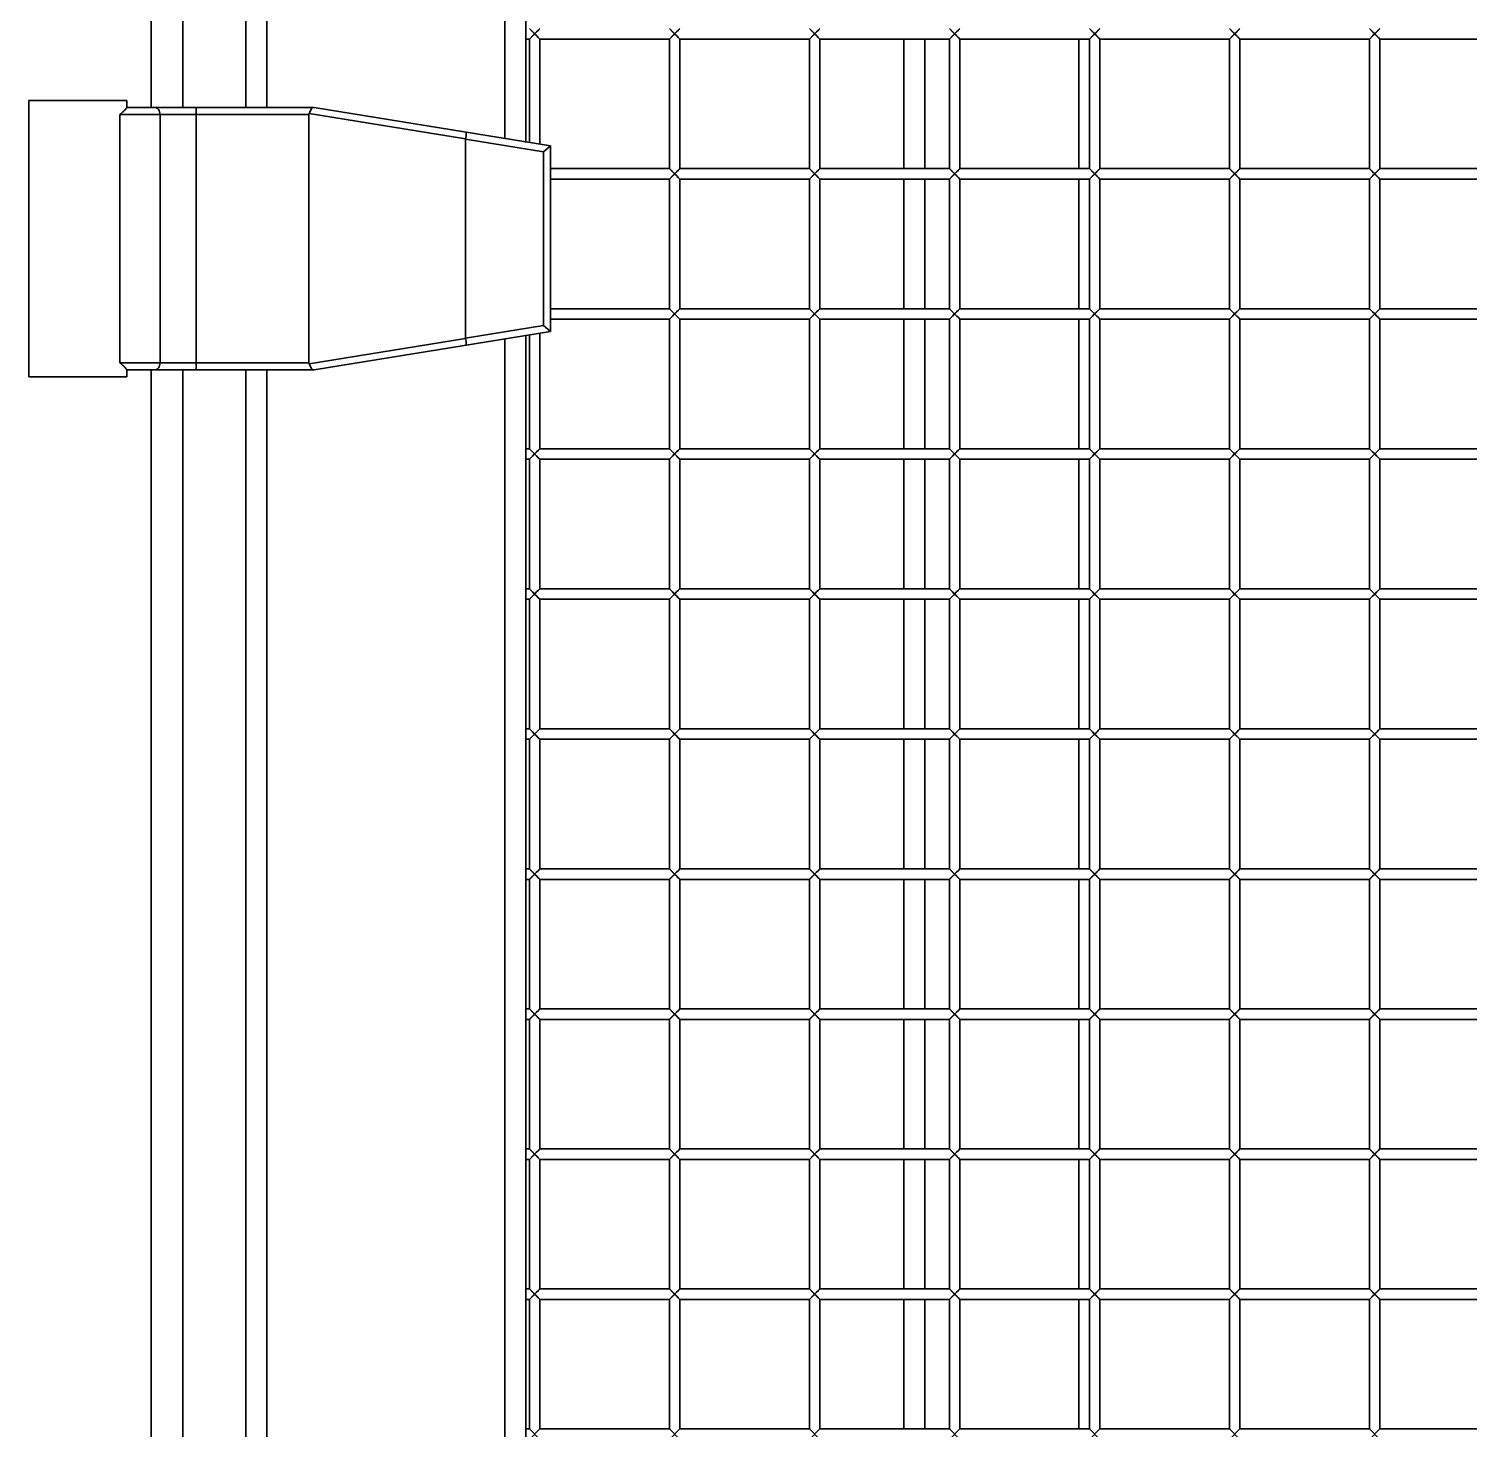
# Model space of a CAD drawing. Header units: millimetres. Extents: x 32496 to 166256, y 3504 to 23939.
# Drawn here: x 45602.6 to 46014.1, y 15772.8 to 16172.8 of the extents above; entities that cross this region are included whole.
import ezdxf

# ---------------------------------------------------------------- set-up
doc = ezdxf.new("R2010")
doc.units = ezdxf.units.MM
doc.layers.get('0').update_dxf_attribs({"lineweight": 35})

msp = doc.modelspace()

# ---------------------------------------------------------------- linework, layer by layer
at = {"linetype": 'Continuous'}
for p, q in [((45738.64, 16141.467), (45738.64, 16784.23)), ((45637.64, 16775.349), (45637.64, 16150.349)), ((45646.64, 16775.349), (45646.64, 16150.349)), ((45664.64, 16150.349), (45664.64, 16775.349)), ((45670.64, 16775.349), (45670.64, 16150.349)), ((45744.64, 16362.849), (45744.64, 16140.326)), ((45745.64, 16172.849), (45748.64, 16169.849)), ((45745.64, 16169.849), (45748.64, 16172.849)), ((45785.64, 16172.849), (45788.64, 16169.849)), ((45785.64, 16169.849), (45788.64, 16172.849)), ((45825.64, 16172.849), (45828.64, 16169.849)), ((45825.64, 16169.849), (45828.64, 16172.849)), ((45865.64, 16169.849), (45868.64, 16172.849)), ((45865.64, 16172.849), (45868.64, 16169.849)), ((45905.64, 16172.849), (45908.64, 16169.849)), ((45905.64, 16169.849), (45908.64, 16172.849)), ((45945.64, 16172.849), (45948.64, 16169.849)), ((45945.64, 16169.849), (45948.64, 16172.849)), ((45985.64, 16172.849), (45988.64, 16169.849)), ((45985.64, 16169.849), (45988.64, 16172.849)), ((45744.64, 16169.849), (45745.64, 16169.849)), ((45745.64, 16169.849), (45745.64, 16140.326)), ((45745.756, 16169.965), (45746.55, 16170.759)), ((45746.55, 16170.759), (45747.14, 16171.349)), ((45748.64, 16169.849), (45748.64, 16139.838)), ((45748.64, 16169.849), (45785.64, 16169.849)), ((45785.64, 16169.849), (45785.64, 16132.849)), ((45785.756, 16169.965), (45786.55, 16170.759)), ((45786.55, 16170.759), (45787.14, 16171.349)), ((45788.64, 16169.849), (45788.64, 16132.849)), ((45788.64, 16169.849), (45825.64, 16169.849)), ((45825.64, 16169.849), (45825.64, 16132.849)), ((45825.756, 16169.965), (45826.55, 16170.759)), ((45826.55, 16170.759), (45827.14, 16171.349)), ((45828.64, 16169.849), (45828.64, 16132.849)), ((45828.64, 16169.849), (45865.64, 16169.849)), ((45852.64, 16132.849), (45852.64, 16169.849)), ((45858.64, 16169.849), (45858.64, 16132.849)), ((45865.64, 16169.849), (45865.64, 16132.849)), ((45865.756, 16169.965), (45866.55, 16170.759)), ((45866.55, 16170.759), (45867.14, 16171.349)), ((45868.64, 16169.849), (45868.64, 16132.849)), ((45868.64, 16169.849), (45905.64, 16169.849)), ((45902.64, 16169.849), (45902.64, 16132.849)), ((45905.64, 16169.849), (45905.64, 16132.849)), ((45905.756, 16169.965), (45906.55, 16170.759)), ((45906.55, 16170.759), (45907.14, 16171.349)), ((45908.64, 16169.849), (45908.64, 16132.849)), ((45908.64, 16169.849), (45945.64, 16169.849)), ((45945.64, 16169.849), (45945.64, 16132.849)), ((45945.756, 16169.965), (45946.55, 16170.759)), ((45946.55, 16170.759), (45947.14, 16171.349)), ((45948.64, 16169.849), (45948.64, 16132.849)), ((45948.64, 16169.849), (45985.64, 16169.849)), ((45985.64, 16169.849), (45985.64, 16132.849)), ((45985.756, 16169.965), (45986.55, 16170.759)), ((45986.55, 16170.759), (45987.14, 16171.349)), ((45988.64, 16169.849), (45988.64, 16132.849)), ((45988.64, 16169.849), (46025.64, 16169.849)), ((45602.64, 16073.349), (45602.64, 16152.349)), ((45630.64, 16152.349), (45602.64, 16152.349)), ((45630.64, 16150.348), (45630.64, 16152.349)), ((45628.671, 16148.349), (45628.671, 16077.349)), ((45682.64, 16148.349), (45628.671, 16148.349)), ((45630.64, 16150.349), (45684.14, 16150.349)), ((45640.151, 16077.349), (45640.151, 16148.349)), ((45650.463, 16150.349), (45650.463, 16075.349)), ((45682.64, 16148.349), (45682.64, 16077.349)), ((45682.721, 16148.631), (45727.446, 16141.343)), ((45684.14, 16150.349), (45751.64, 16139.349)), ((45727.44, 16141.266), (45727.44, 16084.431)), ((45727.44, 16141.266), (45749.64, 16137.648)), ((45751.64, 16139.349), (45749.64, 16137.648)), ((45751.64, 16139.349), (45751.64, 16086.349)), ((45749.64, 16088.049), (45749.64, 16137.648)), ((45751.64, 16132.849), (45785.64, 16132.849)), ((45785.64, 16132.849), (45788.64, 16129.849)), ((45785.64, 16129.849), (45788.64, 16132.849)), ((45786.55, 16130.759), (45787.14, 16131.349)), ((45788.64, 16132.849), (45825.64, 16132.849)), ((45825.64, 16132.849), (45828.64, 16129.849)), ((45825.64, 16129.849), (45828.64, 16132.849)), ((45826.55, 16130.759), (45827.14, 16131.349)), ((45828.64, 16132.849), (45865.64, 16132.849)), ((45865.64, 16132.849), (45868.64, 16129.849)), ((45865.64, 16129.849), (45868.64, 16132.849)), ((45866.55, 16130.759), (45867.14, 16131.349)), ((45868.64, 16132.849), (45905.64, 16132.849)), ((45905.64, 16132.849), (45908.64, 16129.849)), ((45905.64, 16129.849), (45908.64, 16132.849)), ((45906.55, 16130.759), (45907.14, 16131.349)), ((45908.64, 16132.849), (45945.64, 16132.849)), ((45945.64, 16132.849), (45948.64, 16129.849)), ((45945.64, 16129.849), (45948.64, 16132.849)), ((45946.55, 16130.759), (45947.14, 16131.349)), ((45948.64, 16132.849), (45985.64, 16132.849)), ((45985.64, 16132.849), (45988.64, 16129.849)), ((45985.64, 16129.849), (45988.64, 16132.849)), ((45986.55, 16130.759), (45987.14, 16131.349)), ((45988.64, 16132.849), (46025.64, 16132.849)), ((45751.64, 16129.849), (45785.64, 16129.849)), ((45785.64, 16129.849), (45785.64, 16092.849)), ((45785.756, 16129.965), (45786.55, 16130.759)), ((45788.64, 16129.849), (45788.64, 16092.849)), ((45788.64, 16129.849), (45825.64, 16129.849)), ((45825.64, 16129.849), (45825.64, 16092.849)), ((45825.756, 16129.965), (45826.55, 16130.759)), ((45828.64, 16129.849), (45828.64, 16092.849)), ((45828.64, 16129.849), (45865.64, 16129.849)), ((45852.64, 16092.849), (45852.64, 16129.849)), ((45858.64, 16129.849), (45858.64, 16092.849)), ((45865.64, 16129.849), (45865.64, 16092.849)), ((45865.756, 16129.965), (45866.55, 16130.759)), ((45868.64, 16129.849), (45868.64, 16092.849)), ((45868.64, 16129.849), (45905.64, 16129.849)), ((45902.64, 16129.849), (45902.64, 16092.849)), ((45905.64, 16129.849), (45905.64, 16092.849)), ((45905.756, 16129.965), (45906.55, 16130.759)), ((45908.64, 16129.849), (45908.64, 16092.849)), ((45908.64, 16129.849), (45945.64, 16129.849)), ((45945.64, 16129.849), (45945.64, 16092.849)), ((45945.756, 16129.965), (45946.55, 16130.759)), ((45948.64, 16129.849), (45948.64, 16092.849)), ((45948.64, 16129.849), (45985.64, 16129.849)), ((45985.64, 16129.849), (45985.64, 16092.849)), ((45985.756, 16129.965), (45986.55, 16130.759)), ((45988.64, 16129.849), (45988.64, 16092.849)), ((45988.64, 16129.849), (46025.64, 16129.849)), ((45751.64, 16092.849), (45785.64, 16092.849)), ((45751.64, 16089.849), (45785.64, 16089.849)), ((45785.64, 16092.849), (45788.64, 16089.849)), ((45785.64, 16089.849), (45788.64, 16092.849)), ((45785.64, 16089.849), (45785.64, 16052.849)), ((45785.756, 16089.965), (45786.55, 16090.759)), ((45786.55, 16090.759), (45787.14, 16091.349)), ((45788.64, 16092.849), (45825.64, 16092.849)), ((45788.64, 16089.849), (45788.64, 16052.849)), ((45788.64, 16089.849), (45825.64, 16089.849)), ((45825.64, 16092.849), (45828.64, 16089.849)), ((45825.64, 16089.849), (45828.64, 16092.849)), ((45825.64, 16089.849), (45825.64, 16052.849)), ((45825.756, 16089.965), (45826.55, 16090.759)), ((45826.55, 16090.759), (45827.14, 16091.349)), ((45828.64, 16092.849), (45865.64, 16092.849)), ((45828.64, 16089.849), (45828.64, 16052.849)), ((45828.64, 16089.849), (45865.64, 16089.849)), ((45852.64, 16052.849), (45852.64, 16089.849)), ((45858.64, 16089.849), (45858.64, 16052.849)), ((45865.64, 16092.849), (45868.64, 16089.849)), ((45865.64, 16089.849), (45868.64, 16092.849)), ((45865.64, 16089.849), (45865.64, 16052.849)), ((45865.756, 16089.965), (45866.55, 16090.759)), ((45866.55, 16090.759), (45867.14, 16091.349)), ((45868.64, 16092.849), (45905.64, 16092.849)), ((45868.64, 16089.849), (45868.64, 16052.849)), ((45868.64, 16089.849), (45905.64, 16089.849)), ((45902.64, 16089.849), (45902.64, 16052.849)), ((45905.64, 16092.849), (45908.64, 16089.849)), ((45905.64, 16089.849), (45908.64, 16092.849)), ((45905.64, 16089.849), (45905.64, 16052.849)), ((45905.756, 16089.965), (45906.55, 16090.759)), ((45906.55, 16090.759), (45907.14, 16091.349)), ((45908.64, 16092.849), (45945.64, 16092.849)), ((45908.64, 16089.849), (45908.64, 16052.849)), ((45908.64, 16089.849), (45945.64, 16089.849)), ((45945.64, 16092.849), (45948.64, 16089.849)), ((45945.64, 16089.849), (45948.64, 16092.849)), ((45945.64, 16089.849), (45945.64, 16052.849)), ((45945.756, 16089.965), (45946.55, 16090.759)), ((45946.55, 16090.759), (45947.14, 16091.349)), ((45948.64, 16092.849), (45985.64, 16092.849)), ((45948.64, 16089.849), (45948.64, 16052.849)), ((45948.64, 16089.849), (45985.64, 16089.849)), ((45985.64, 16092.849), (45988.64, 16089.849)), ((45985.64, 16089.849), (45988.64, 16092.849)), ((45985.64, 16089.849), (45985.64, 16052.849)), ((45985.756, 16089.965), (45986.55, 16090.759)), ((45986.55, 16090.759), (45987.14, 16091.349)), ((45988.64, 16092.849), (46025.64, 16092.849)), ((45988.64, 16089.849), (45988.64, 16052.849)), ((45988.64, 16089.849), (46025.64, 16089.849)), ((45684.14, 16075.349), (45751.64, 16086.349)), ((45749.64, 16088.049), (45727.44, 16084.431)), ((45748.64, 16085.86), (45748.64, 16052.849)), ((45751.64, 16086.349), (45749.64, 16088.049)), ((45727.446, 16084.355), (45682.721, 16077.066)), ((45738.64, 15441.467), (45738.64, 16084.23)), ((45744.64, 16085.208), (45744.64, 15459.849)), ((45745.64, 16085.371), (45745.64, 16052.849)), ((45628.671, 16077.349), (45682.64, 16077.349)), ((45630.64, 16075.349), (45630.64, 16073.349)), ((45630.64, 16075.349), (45684.14, 16075.349)), ((45637.64, 16075.349), (45637.64, 15450.349)), ((45646.64, 16075.349), (45646.64, 15450.349)), ((45664.64, 15450.349), (45664.64, 16075.349)), ((45670.64, 16075.349), (45670.64, 15450.349)), ((45602.64, 16073.349), (45630.64, 16073.349)), ((45744.64, 16052.849), (45745.64, 16052.849)), ((45745.64, 16052.849), (45748.64, 16049.849)), ((45745.64, 16049.849), (45748.64, 16052.849)), ((45748.64, 16052.849), (45785.64, 16052.849)), ((45785.64, 16052.849), (45788.64, 16049.849)), ((45785.64, 16049.849), (45788.64, 16052.849)), ((45788.64, 16052.849), (45825.64, 16052.849)), ((45825.64, 16052.849), (45828.64, 16049.849)), ((45825.64, 16049.849), (45828.64, 16052.849)), ((45828.64, 16052.849), (45865.64, 16052.849)), ((45865.64, 16052.849), (45868.64, 16049.849)), ((45865.64, 16049.849), (45868.64, 16052.849)), ((45868.64, 16052.849), (45905.64, 16052.849)), ((45905.64, 16052.849), (45908.64, 16049.849)), ((45905.64, 16049.849), (45908.64, 16052.849)), ((45908.64, 16052.849), (45945.64, 16052.849)), ((45945.64, 16052.849), (45948.64, 16049.849)), ((45945.64, 16049.849), (45948.64, 16052.849)), ((45948.64, 16052.849), (45985.64, 16052.849)), ((45985.64, 16052.849), (45988.64, 16049.849)), ((45985.64, 16049.849), (45988.64, 16052.849)), ((45988.64, 16052.849), (46025.64, 16052.849)), ((45744.64, 16049.849), (45745.64, 16049.849)), ((45745.64, 16049.849), (45745.64, 16012.849)), ((45745.756, 16049.965), (45746.55, 16050.759)), ((45746.55, 16050.759), (45747.14, 16051.349)), ((45748.64, 16049.849), (45785.64, 16049.849)), ((45748.64, 16049.849), (45748.64, 16012.849)), ((45785.64, 16049.849), (45785.64, 16012.849)), ((45785.756, 16049.965), (45786.55, 16050.759)), ((45786.55, 16050.759), (45787.14, 16051.349)), ((45788.64, 16049.849), (45825.64, 16049.849)), ((45788.64, 16049.849), (45788.64, 16012.849)), ((45825.64, 16049.849), (45825.64, 16012.849)), ((45825.756, 16049.965), (45826.55, 16050.759)), ((45826.55, 16050.759), (45827.14, 16051.349)), ((45828.64, 16049.849), (45865.64, 16049.849)), ((45828.64, 16049.849), (45828.64, 16012.849)), ((45852.64, 16012.849), (45852.64, 16049.849)), ((45858.64, 16049.849), (45858.64, 16012.849)), ((45865.64, 16049.849), (45865.64, 16012.849)), ((45865.756, 16049.965), (45866.55, 16050.759)), ((45866.55, 16050.759), (45867.14, 16051.349)), ((45868.64, 16049.849), (45905.64, 16049.849)), ((45868.64, 16049.849), (45868.64, 16012.849)), ((45902.64, 16049.849), (45902.64, 16012.849)), ((45905.64, 16049.849), (45905.64, 16012.849)), ((45905.756, 16049.965), (45906.55, 16050.759)), ((45906.55, 16050.759), (45907.14, 16051.349)), ((45908.64, 16049.849), (45945.64, 16049.849)), ((45908.64, 16049.849), (45908.64, 16012.849)), ((45945.64, 16049.849), (45945.64, 16012.849)), ((45945.756, 16049.965), (45946.55, 16050.759)), ((45946.55, 16050.759), (45947.14, 16051.349)), ((45948.64, 16049.849), (45985.64, 16049.849)), ((45948.64, 16049.849), (45948.64, 16012.849)), ((45985.64, 16049.849), (45985.64, 16012.849)), ((45985.756, 16049.965), (45986.55, 16050.759)), ((45986.55, 16050.759), (45987.14, 16051.349)), ((45988.64, 16049.849), (46025.64, 16049.849)), ((45988.64, 16049.849), (45988.64, 16012.849)), ((45744.64, 16012.849), (45745.64, 16012.849)), ((45745.64, 16012.849), (45748.64, 16009.849)), ((45745.64, 16009.849), (45748.64, 16012.849)), ((45748.64, 16012.849), (45785.64, 16012.849)), ((45785.64, 16012.849), (45788.64, 16009.849)), ((45785.64, 16009.849), (45788.64, 16012.849)), ((45788.64, 16012.849), (45825.64, 16012.849)), ((45825.64, 16012.849), (45828.64, 16009.849)), ((45825.64, 16009.849), (45828.64, 16012.849)), ((45828.64, 16012.849), (45865.64, 16012.849)), ((45865.64, 16012.849), (45868.64, 16009.849)), ((45865.64, 16009.849), (45868.64, 16012.849)), ((45868.64, 16012.849), (45905.64, 16012.849)), ((45905.64, 16012.849), (45908.64, 16009.849)), ((45905.64, 16009.849), (45908.64, 16012.849)), ((45908.64, 16012.849), (45945.64, 16012.849)), ((45945.64, 16012.849), (45948.64, 16009.849)), ((45945.64, 16009.849), (45948.64, 16012.849)), ((45948.64, 16012.849), (45985.64, 16012.849)), ((45985.64, 16012.849), (45988.64, 16009.849)), ((45985.64, 16009.849), (45988.64, 16012.849)), ((45988.64, 16012.849), (46025.64, 16012.849)), ((45744.64, 16009.849), (45745.64, 16009.849)), ((45745.64, 16009.849), (45745.64, 15972.849)), ((45745.756, 16009.965), (45746.55, 16010.759)), ((45746.55, 16010.759), (45747.14, 16011.349)), ((45748.64, 16009.849), (45785.64, 16009.849)), ((45748.64, 16009.849), (45748.64, 15972.849)), ((45785.64, 16009.849), (45785.64, 15972.849)), ((45785.756, 16009.965), (45786.55, 16010.759)), ((45786.55, 16010.759), (45787.14, 16011.349)), ((45788.64, 16009.849), (45825.64, 16009.849)), ((45788.64, 16009.849), (45788.64, 15972.849)), ((45825.64, 16009.849), (45825.64, 15972.849)), ((45825.756, 16009.965), (45826.55, 16010.759)), ((45826.55, 16010.759), (45827.14, 16011.349)), ((45828.64, 16009.849), (45865.64, 16009.849)), ((45828.64, 16009.849), (45828.64, 15972.849)), ((45852.64, 15972.849), (45852.64, 16009.849)), ((45858.64, 16009.849), (45858.64, 15972.849)), ((45865.64, 16009.849), (45865.64, 15972.849)), ((45865.756, 16009.965), (45866.55, 16010.759)), ((45866.55, 16010.759), (45867.14, 16011.349)), ((45868.64, 16009.849), (45905.64, 16009.849)), ((45868.64, 16009.849), (45868.64, 15972.849)), ((45902.64, 16009.849), (45902.64, 15972.849)), ((45905.64, 16009.849), (45905.64, 15972.849)), ((45905.756, 16009.965), (45906.55, 16010.759)), ((45906.55, 16010.759), (45907.14, 16011.349)), ((45908.64, 16009.849), (45945.64, 16009.849)), ((45908.64, 16009.849), (45908.64, 15972.849)), ((45945.64, 16009.849), (45945.64, 15972.849)), ((45945.756, 16009.965), (45946.55, 16010.759)), ((45946.55, 16010.759), (45947.14, 16011.349)), ((45948.64, 16009.849), (45985.64, 16009.849)), ((45948.64, 16009.849), (45948.64, 15972.849)), ((45985.64, 16009.849), (45985.64, 15972.849)), ((45985.756, 16009.965), (45986.55, 16010.759)), ((45986.55, 16010.759), (45987.14, 16011.349)), ((45988.64, 16009.849), (46025.64, 16009.849)), ((45988.64, 16009.849), (45988.64, 15972.849)), ((45744.64, 15972.849), (45745.64, 15972.849)), ((45745.64, 15972.849), (45748.64, 15969.849)), ((45745.64, 15969.849), (45748.64, 15972.849)), ((45745.756, 15969.965), (45746.55, 15970.759)), ((45746.55, 15970.759), (45747.14, 15971.349)), ((45748.64, 15972.849), (45785.64, 15972.849)), ((45785.64, 15972.849), (45788.64, 15969.849)), ((45785.64, 15969.849), (45788.64, 15972.849)), ((45785.756, 15969.965), (45786.55, 15970.759)), ((45786.55, 15970.759), (45787.14, 15971.349)), ((45788.64, 15972.849), (45825.64, 15972.849)), ((45825.64, 15972.849), (45828.64, 15969.849)), ((45825.64, 15969.849), (45828.64, 15972.849)), ((45825.756, 15969.965), (45826.55, 15970.759)), ((45826.55, 15970.759), (45827.14, 15971.349)), ((45828.64, 15972.849), (45865.64, 15972.849)), ((45865.64, 15972.849), (45868.64, 15969.849)), ((45865.64, 15969.849), (45868.64, 15972.849)), ((45865.756, 15969.965), (45866.55, 15970.759)), ((45866.55, 15970.759), (45867.14, 15971.349)), ((45868.64, 15972.849), (45905.64, 15972.849)), ((45905.64, 15972.849), (45908.64, 15969.849)), ((45905.64, 15969.849), (45908.64, 15972.849)), ((45905.756, 15969.965), (45906.55, 15970.759)), ((45906.55, 15970.759), (45907.14, 15971.349)), ((45908.64, 15972.849), (45945.64, 15972.849)), ((45945.64, 15972.849), (45948.64, 15969.849)), ((45945.64, 15969.849), (45948.64, 15972.849)), ((45945.756, 15969.965), (45946.55, 15970.759)), ((45946.55, 15970.759), (45947.14, 15971.349)), ((45948.64, 15972.849), (45985.64, 15972.849)), ((45985.64, 15972.849), (45988.64, 15969.849)), ((45985.64, 15969.849), (45988.64, 15972.849)), ((45985.756, 15969.965), (45986.55, 15970.759)), ((45986.55, 15970.759), (45987.14, 15971.349)), ((45988.64, 15972.849), (46025.64, 15972.849)), ((45744.64, 15969.849), (45745.64, 15969.849)), ((45745.64, 15969.849), (45745.64, 15932.849)), ((45748.64, 15969.849), (45785.64, 15969.849)), ((45748.64, 15969.849), (45748.64, 15932.849)), ((45785.64, 15969.849), (45785.64, 15932.849)), ((45788.64, 15969.849), (45825.64, 15969.849)), ((45788.64, 15969.849), (45788.64, 15932.849)), ((45825.64, 15969.849), (45825.64, 15932.849)), ((45828.64, 15969.849), (45865.64, 15969.849)), ((45828.64, 15969.849), (45828.64, 15932.849)), ((45852.64, 15932.849), (45852.64, 15969.849)), ((45858.64, 15969.849), (45858.64, 15932.849)), ((45865.64, 15969.849), (45865.64, 15932.849)), ((45868.64, 15969.849), (45905.64, 15969.849)), ((45868.64, 15969.849), (45868.64, 15932.849)), ((45902.64, 15969.849), (45902.64, 15932.849)), ((45905.64, 15969.849), (45905.64, 15932.849)), ((45908.64, 15969.849), (45945.64, 15969.849)), ((45908.64, 15969.849), (45908.64, 15932.849)), ((45945.64, 15969.849), (45945.64, 15932.849)), ((45948.64, 15969.849), (45985.64, 15969.849)), ((45948.64, 15969.849), (45948.64, 15932.849)), ((45985.64, 15969.849), (45985.64, 15932.849)), ((45988.64, 15969.849), (46025.64, 15969.849)), ((45988.64, 15969.849), (45988.64, 15932.849)), ((45744.64, 15932.849), (45745.64, 15932.849)), ((45744.64, 15929.849), (45745.64, 15929.849)), ((45745.64, 15932.849), (45748.64, 15929.849)), ((45745.64, 15929.849), (45748.64, 15932.849)), ((45745.64, 15929.849), (45745.64, 15892.849)), ((45745.756, 15929.965), (45746.55, 15930.759)), ((45746.55, 15930.759), (45747.14, 15931.349)), ((45748.64, 15932.849), (45785.64, 15932.849)), ((45748.64, 15929.849), (45785.64, 15929.849)), ((45748.64, 15929.849), (45748.64, 15892.849)), ((45785.64, 15932.849), (45788.64, 15929.849)), ((45785.64, 15929.849), (45788.64, 15932.849)), ((45785.64, 15929.849), (45785.64, 15892.849)), ((45785.756, 15929.965), (45786.55, 15930.759)), ((45786.55, 15930.759), (45787.14, 15931.349)), ((45788.64, 15932.849), (45825.64, 15932.849)), ((45788.64, 15929.849), (45825.64, 15929.849)), ((45788.64, 15929.849), (45788.64, 15892.849)), ((45825.64, 15932.849), (45828.64, 15929.849)), ((45825.64, 15929.849), (45828.64, 15932.849)), ((45825.64, 15929.849), (45825.64, 15892.849)), ((45825.756, 15929.965), (45826.55, 15930.759)), ((45826.55, 15930.759), (45827.14, 15931.349)), ((45828.64, 15932.849), (45865.64, 15932.849)), ((45828.64, 15929.849), (45865.64, 15929.849)), ((45828.64, 15929.849), (45828.64, 15892.849)), ((45852.64, 15892.849), (45852.64, 15929.849)), ((45858.64, 15929.849), (45858.64, 15892.849)), ((45865.64, 15932.849), (45868.64, 15929.849)), ((45865.64, 15929.849), (45868.64, 15932.849)), ((45865.64, 15929.849), (45865.64, 15892.849)), ((45865.756, 15929.965), (45866.55, 15930.759)), ((45866.55, 15930.759), (45867.14, 15931.349)), ((45868.64, 15932.849), (45905.64, 15932.849)), ((45868.64, 15929.849), (45905.64, 15929.849)), ((45868.64, 15929.849), (45868.64, 15892.849)), ((45902.64, 15929.849), (45902.64, 15892.849)), ((45905.64, 15932.849), (45908.64, 15929.849)), ((45905.64, 15929.849), (45908.64, 15932.849)), ((45905.64, 15929.849), (45905.64, 15892.849)), ((45905.756, 15929.965), (45906.55, 15930.759)), ((45906.55, 15930.759), (45907.14, 15931.349)), ((45908.64, 15932.849), (45945.64, 15932.849)), ((45908.64, 15929.849), (45945.64, 15929.849)), ((45908.64, 15929.849), (45908.64, 15892.849)), ((45945.64, 15932.849), (45948.64, 15929.849)), ((45945.64, 15929.849), (45948.64, 15932.849)), ((45945.64, 15929.849), (45945.64, 15892.849)), ((45945.756, 15929.965), (45946.55, 15930.759)), ((45946.55, 15930.759), (45947.14, 15931.349)), ((45948.64, 15932.849), (45985.64, 15932.849)), ((45948.64, 15929.849), (45985.64, 15929.849)), ((45948.64, 15929.849), (45948.64, 15892.849)), ((45985.64, 15932.849), (45988.64, 15929.849)), ((45985.64, 15929.849), (45988.64, 15932.849)), ((45985.64, 15929.849), (45985.64, 15892.849)), ((45985.756, 15929.965), (45986.55, 15930.759)), ((45986.55, 15930.759), (45987.14, 15931.349)), ((45988.64, 15932.849), (46025.64, 15932.849)), ((45988.64, 15929.849), (46025.64, 15929.849)), ((45988.64, 15929.849), (45988.64, 15892.849)), ((45744.64, 15892.849), (45745.64, 15892.849)), ((45745.64, 15892.849), (45748.64, 15889.849)), ((45745.64, 15889.849), (45748.64, 15892.849)), ((45748.64, 15892.849), (45785.64, 15892.849)), ((45785.64, 15892.849), (45788.64, 15889.849)), ((45785.64, 15889.849), (45788.64, 15892.849)), ((45788.64, 15892.849), (45825.64, 15892.849)), ((45825.64, 15892.849), (45828.64, 15889.849)), ((45825.64, 15889.849), (45828.64, 15892.849)), ((45828.64, 15892.849), (45865.64, 15892.849)), ((45865.64, 15892.849), (45868.64, 15889.849)), ((45865.64, 15889.849), (45868.64, 15892.849)), ((45868.64, 15892.849), (45905.64, 15892.849)), ((45905.64, 15892.849), (45908.64, 15889.849)), ((45905.64, 15889.849), (45908.64, 15892.849)), ((45908.64, 15892.849), (45945.64, 15892.849)), ((45945.64, 15892.849), (45948.64, 15889.849)), ((45945.64, 15889.849), (45948.64, 15892.849)), ((45948.64, 15892.849), (45985.64, 15892.849)), ((45985.64, 15892.849), (45988.64, 15889.849)), ((45985.64, 15889.849), (45988.64, 15892.849)), ((45988.64, 15892.849), (46025.64, 15892.849)), ((45744.64, 15889.849), (45745.64, 15889.849)), ((45745.64, 15889.849), (45745.64, 15852.849)), ((45745.756, 15889.965), (45746.55, 15890.759)), ((45746.55, 15890.759), (45747.14, 15891.349)), ((45748.64, 15889.849), (45785.64, 15889.849)), ((45748.64, 15889.849), (45748.64, 15852.849)), ((45785.64, 15889.849), (45785.64, 15852.849)), ((45785.756, 15889.965), (45786.55, 15890.759)), ((45786.55, 15890.759), (45787.14, 15891.349)), ((45788.64, 15889.849), (45825.64, 15889.849)), ((45788.64, 15889.849), (45788.64, 15852.849)), ((45825.64, 15889.849), (45825.64, 15852.849)), ((45825.756, 15889.965), (45826.55, 15890.759)), ((45826.55, 15890.759), (45827.14, 15891.349)), ((45828.64, 15889.849), (45865.64, 15889.849)), ((45828.64, 15889.849), (45828.64, 15852.849)), ((45852.64, 15852.849), (45852.64, 15889.849)), ((45858.64, 15889.849), (45858.64, 15852.849)), ((45865.64, 15889.849), (45865.64, 15852.849)), ((45865.756, 15889.965), (45866.55, 15890.759)), ((45866.55, 15890.759), (45867.14, 15891.349)), ((45868.64, 15889.849), (45905.64, 15889.849)), ((45868.64, 15889.849), (45868.64, 15852.849)), ((45902.64, 15889.849), (45902.64, 15852.849)), ((45905.64, 15889.849), (45905.64, 15852.849)), ((45905.756, 15889.965), (45906.55, 15890.759)), ((45906.55, 15890.759), (45907.14, 15891.349)), ((45908.64, 15889.849), (45945.64, 15889.849)), ((45908.64, 15889.849), (45908.64, 15852.849)), ((45945.64, 15889.849), (45945.64, 15852.849)), ((45945.756, 15889.965), (45946.55, 15890.759)), ((45946.55, 15890.759), (45947.14, 15891.349)), ((45948.64, 15889.849), (45985.64, 15889.849)), ((45948.64, 15889.849), (45948.64, 15852.849)), ((45985.64, 15889.849), (45985.64, 15852.849)), ((45985.756, 15889.965), (45986.55, 15890.759)), ((45986.55, 15890.759), (45987.14, 15891.349)), ((45988.64, 15889.849), (46025.64, 15889.849)), ((45988.64, 15889.849), (45988.64, 15852.849)), ((45744.64, 15852.849), (45745.64, 15852.849)), ((45745.64, 15852.849), (45748.64, 15849.849)), ((45745.64, 15849.849), (45748.64, 15852.849)), ((45746.55, 15850.759), (45747.14, 15851.349)), ((45748.64, 15852.849), (45785.64, 15852.849)), ((45785.64, 15852.849), (45788.64, 15849.849)), ((45785.64, 15849.849), (45788.64, 15852.849)), ((45786.55, 15850.759), (45787.14, 15851.349)), ((45788.64, 15852.849), (45825.64, 15852.849)), ((45825.64, 15852.849), (45828.64, 15849.849)), ((45825.64, 15849.849), (45828.64, 15852.849)), ((45826.55, 15850.759), (45827.14, 15851.349)), ((45828.64, 15852.849), (45865.64, 15852.849)), ((45865.64, 15852.849), (45868.64, 15849.849)), ((45865.64, 15849.849), (45868.64, 15852.849)), ((45866.55, 15850.759), (45867.14, 15851.349)), ((45868.64, 15852.849), (45905.64, 15852.849)), ((45905.64, 15852.849), (45908.64, 15849.849)), ((45905.64, 15849.849), (45908.64, 15852.849)), ((45906.55, 15850.759), (45907.14, 15851.349)), ((45908.64, 15852.849), (45945.64, 15852.849)), ((45945.64, 15852.849), (45948.64, 15849.849)), ((45945.64, 15849.849), (45948.64, 15852.849)), ((45946.55, 15850.759), (45947.14, 15851.349)), ((45948.64, 15852.849), (45985.64, 15852.849)), ((45985.64, 15852.849), (45988.64, 15849.849)), ((45985.64, 15849.849), (45988.64, 15852.849)), ((45986.55, 15850.759), (45987.14, 15851.349)), ((45988.64, 15852.849), (46025.64, 15852.849)), ((45744.64, 15849.849), (45745.64, 15849.849)), ((45745.64, 15849.849), (45745.64, 15812.849)), ((45745.756, 15849.965), (45746.55, 15850.759)), ((45748.64, 15849.849), (45785.64, 15849.849)), ((45748.64, 15849.849), (45748.64, 15812.849)), ((45785.64, 15849.849), (45785.64, 15812.849)), ((45785.756, 15849.965), (45786.55, 15850.759)), ((45788.64, 15849.849), (45825.64, 15849.849)), ((45788.64, 15849.849), (45788.64, 15812.849)), ((45825.64, 15849.849), (45825.64, 15812.849)), ((45825.756, 15849.965), (45826.55, 15850.759)), ((45828.64, 15849.849), (45865.64, 15849.849)), ((45828.64, 15849.849), (45828.64, 15812.849)), ((45852.64, 15812.849), (45852.64, 15849.849)), ((45858.64, 15849.849), (45858.64, 15812.849)), ((45865.64, 15849.849), (45865.64, 15812.849)), ((45865.756, 15849.965), (45866.55, 15850.759)), ((45868.64, 15849.849), (45905.64, 15849.849)), ((45868.64, 15849.849), (45868.64, 15812.849)), ((45902.64, 15849.849), (45902.64, 15812.849)), ((45905.64, 15849.849), (45905.64, 15812.849)), ((45905.756, 15849.965), (45906.55, 15850.759)), ((45908.64, 15849.849), (45945.64, 15849.849)), ((45908.64, 15849.849), (45908.64, 15812.849)), ((45945.64, 15849.849), (45945.64, 15812.849)), ((45945.756, 15849.965), (45946.55, 15850.759)), ((45948.64, 15849.849), (45985.64, 15849.849)), ((45948.64, 15849.849), (45948.64, 15812.849)), ((45985.64, 15849.849), (45985.64, 15812.849)), ((45985.756, 15849.965), (45986.55, 15850.759)), ((45988.64, 15849.849), (46025.64, 15849.849)), ((45988.64, 15849.849), (45988.64, 15812.849)), ((45744.64, 15812.849), (45745.64, 15812.849)), ((45745.64, 15812.849), (45748.64, 15809.849)), ((45745.64, 15809.849), (45748.64, 15812.849)), ((45745.756, 15809.965), (45746.55, 15810.759)), ((45746.55, 15810.759), (45747.14, 15811.349)), ((45748.64, 15812.849), (45785.64, 15812.849)), ((45785.64, 15812.849), (45788.64, 15809.849)), ((45785.64, 15809.849), (45788.64, 15812.849)), ((45785.756, 15809.965), (45786.55, 15810.759)), ((45786.55, 15810.759), (45787.14, 15811.349)), ((45788.64, 15812.849), (45825.64, 15812.849)), ((45825.64, 15812.849), (45828.64, 15809.849)), ((45825.64, 15809.849), (45828.64, 15812.849)), ((45825.756, 15809.965), (45826.55, 15810.759)), ((45826.55, 15810.759), (45827.14, 15811.349)), ((45828.64, 15812.849), (45865.64, 15812.849)), ((45865.64, 15812.849), (45868.64, 15809.849)), ((45865.64, 15809.849), (45868.64, 15812.849)), ((45865.756, 15809.965), (45866.55, 15810.759)), ((45866.55, 15810.759), (45867.14, 15811.349)), ((45868.64, 15812.849), (45905.64, 15812.849)), ((45905.64, 15812.849), (45908.64, 15809.849)), ((45905.64, 15809.849), (45908.64, 15812.849)), ((45905.756, 15809.965), (45906.55, 15810.759)), ((45906.55, 15810.759), (45907.14, 15811.349)), ((45908.64, 15812.849), (45945.64, 15812.849)), ((45945.64, 15812.849), (45948.64, 15809.849)), ((45945.64, 15809.849), (45948.64, 15812.849)), ((45945.756, 15809.965), (45946.55, 15810.759)), ((45946.55, 15810.759), (45947.14, 15811.349)), ((45948.64, 15812.849), (45985.64, 15812.849)), ((45985.64, 15812.849), (45988.64, 15809.849)), ((45985.64, 15809.849), (45988.64, 15812.849)), ((45985.756, 15809.965), (45986.55, 15810.759)), ((45986.55, 15810.759), (45987.14, 15811.349)), ((45988.64, 15812.849), (46025.64, 15812.849)), ((45744.64, 15809.849), (45745.64, 15809.849)), ((45745.64, 15809.849), (45745.64, 15772.849)), ((45748.64, 15809.849), (45785.64, 15809.849)), ((45748.64, 15809.849), (45748.64, 15772.849)), ((45785.64, 15809.849), (45785.64, 15772.849)), ((45788.64, 15809.849), (45825.64, 15809.849)), ((45788.64, 15809.849), (45788.64, 15772.849)), ((45825.64, 15809.849), (45825.64, 15772.849)), ((45828.64, 15809.849), (45865.64, 15809.849)), ((45828.64, 15809.849), (45828.64, 15772.849)), ((45852.64, 15772.849), (45852.64, 15809.849)), ((45858.64, 15809.849), (45858.64, 15772.849)), ((45865.64, 15809.849), (45865.64, 15772.849)), ((45868.64, 15809.849), (45905.64, 15809.849)), ((45868.64, 15809.849), (45868.64, 15772.849)), ((45902.64, 15809.849), (45902.64, 15772.849)), ((45905.64, 15809.849), (45905.64, 15772.849)), ((45908.64, 15809.849), (45945.64, 15809.849)), ((45908.64, 15809.849), (45908.64, 15772.849)), ((45945.64, 15809.849), (45945.64, 15772.849)), ((45948.64, 15809.849), (45985.64, 15809.849)), ((45948.64, 15809.849), (45948.64, 15772.849)), ((45985.64, 15809.849), (45985.64, 15772.849)), ((45988.64, 15809.849), (46025.64, 15809.849)), ((45988.64, 15809.849), (45988.64, 15772.849)), ((45744.64, 15772.849), (45745.64, 15772.849)), ((45745.64, 15772.849), (45748.64, 15769.849)), ((45745.64, 15769.849), (45748.64, 15772.849)), ((45748.64, 15772.849), (45785.64, 15772.849)), ((45785.64, 15772.849), (45788.64, 15769.849)), ((45785.64, 15769.849), (45788.64, 15772.849)), ((45788.64, 15772.849), (45825.64, 15772.849)), ((45825.64, 15772.849), (45828.64, 15769.849)), ((45825.64, 15769.849), (45828.64, 15772.849)), ((45828.64, 15772.849), (45865.64, 15772.849)), ((45865.64, 15772.849), (45868.64, 15769.849)), ((45865.64, 15769.849), (45868.64, 15772.849)), ((45868.64, 15772.849), (45905.64, 15772.849)), ((45905.64, 15772.849), (45908.64, 15769.849)), ((45905.64, 15769.849), (45908.64, 15772.849)), ((45908.64, 15772.849), (45945.64, 15772.849)), ((45945.64, 15772.849), (45948.64, 15769.849)), ((45945.64, 15769.849), (45948.64, 15772.849)), ((45948.64, 15772.849), (45985.64, 15772.849)), ((45985.64, 15772.849), (45988.64, 15769.849)), ((45985.64, 15769.849), (45988.64, 15772.849)), ((45988.64, 15772.849), (46025.64, 15772.849))]:
    msp.add_line(p, q, dxfattribs=at)
for points in [[(45747.14, 16171.349), (45746.553, 16171.936), (45746.077, 16172.411)], [(45748.524, 16172.733), (45748.209, 16172.418), (45747.72, 16171.928), (45747.14, 16171.349)], [(45787.14, 16171.349), (45786.553, 16171.936), (45786.077, 16172.411)], [(45788.524, 16172.733), (45788.209, 16172.418), (45787.72, 16171.929), (45787.14, 16171.349)], [(45827.14, 16171.349), (45826.553, 16171.936), (45826.077, 16172.411)], [(45828.524, 16172.733), (45828.209, 16172.418), (45827.72, 16171.929), (45827.14, 16171.349)], [(45867.14, 16171.349), (45866.553, 16171.936), (45866.077, 16172.411)], [(45868.524, 16172.733), (45868.209, 16172.418), (45867.72, 16171.929), (45867.14, 16171.349)], [(45907.14, 16171.349), (45906.553, 16171.936), (45906.077, 16172.411)], [(45908.524, 16172.733), (45908.209, 16172.418), (45907.72, 16171.929), (45907.14, 16171.349)], [(45947.14, 16171.349), (45946.553, 16171.936), (45946.077, 16172.411)], [(45948.524, 16172.733), (45948.209, 16172.418), (45947.72, 16171.929), (45947.14, 16171.349)], [(45987.14, 16171.349), (45986.553, 16171.936), (45986.077, 16172.411)], [(45988.524, 16172.733), (45988.209, 16172.418), (45987.72, 16171.929), (45987.14, 16171.349)], [(45747.14, 16171.349), (45747.731, 16170.758), (45748.2, 16170.288), (45748.64, 16169.849)], [(45787.14, 16171.349), (45787.731, 16170.758), (45788.2, 16170.288), (45788.64, 16169.849)], [(45827.14, 16171.349), (45827.731, 16170.758), (45828.2, 16170.288)], [(45867.14, 16171.349), (45867.731, 16170.758), (45868.2, 16170.288), (45868.525, 16169.963)], [(45907.14, 16171.349), (45907.731, 16170.758), (45908.2, 16170.288), (45908.525, 16169.963)], [(45947.14, 16171.349), (45947.731, 16170.758), (45948.2, 16170.288), (45948.525, 16169.963)], [(45987.14, 16171.349), (45987.731, 16170.758), (45988.2, 16170.288), (45988.525, 16169.963)], [(45787.14, 16131.349), (45786.553, 16131.936), (45786.077, 16132.411)], [(45788.524, 16132.733), (45788.209, 16132.418), (45787.72, 16131.929), (45787.14, 16131.349)], [(45787.14, 16131.349), (45787.731, 16130.758), (45788.2, 16130.288)], [(45827.14, 16131.349), (45826.553, 16131.936), (45826.077, 16132.411)], [(45828.524, 16132.733), (45828.209, 16132.418), (45827.72, 16131.929), (45827.14, 16131.349)], [(45827.14, 16131.349), (45827.731, 16130.758), (45828.2, 16130.288), (45828.525, 16129.963)], [(45867.14, 16131.349), (45866.553, 16131.936), (45866.077, 16132.411)], [(45868.524, 16132.733), (45868.209, 16132.418), (45867.72, 16131.929), (45867.14, 16131.349)], [(45867.14, 16131.349), (45867.731, 16130.758), (45868.2, 16130.288), (45868.525, 16129.963)], [(45907.14, 16131.349), (45906.553, 16131.936), (45906.077, 16132.411)], [(45908.524, 16132.733), (45908.209, 16132.418), (45907.72, 16131.929), (45907.14, 16131.349)], [(45907.14, 16131.349), (45907.731, 16130.758), (45908.2, 16130.288), (45908.525, 16129.963)], [(45947.14, 16131.349), (45946.553, 16131.936), (45946.077, 16132.411)], [(45948.524, 16132.733), (45948.209, 16132.418), (45947.72, 16131.929), (45947.14, 16131.349)], [(45947.14, 16131.349), (45947.731, 16130.758), (45948.2, 16130.288), (45948.525, 16129.963)], [(45987.14, 16131.349), (45986.553, 16131.936), (45986.077, 16132.411)], [(45988.524, 16132.733), (45988.209, 16132.418), (45987.72, 16131.929), (45987.14, 16131.349)], [(45987.14, 16131.349), (45987.731, 16130.758), (45988.2, 16130.288), (45988.525, 16129.963)], [(45787.14, 16091.349), (45786.553, 16091.936), (45786.077, 16092.411)], [(45788.524, 16092.733), (45788.209, 16092.418), (45787.72, 16091.929), (45787.14, 16091.349)], [(45787.14, 16091.349), (45787.731, 16090.758), (45788.2, 16090.288), (45788.525, 16089.963)], [(45827.14, 16091.349), (45826.553, 16091.936), (45826.077, 16092.411)], [(45828.524, 16092.733), (45828.209, 16092.418), (45827.72, 16091.929), (45827.14, 16091.349)], [(45827.14, 16091.349), (45827.731, 16090.758), (45828.2, 16090.288), (45828.525, 16089.963)], [(45867.14, 16091.349), (45866.553, 16091.936), (45866.077, 16092.411)], [(45868.524, 16092.733), (45868.209, 16092.418), (45867.72, 16091.929), (45867.14, 16091.349)], [(45867.14, 16091.349), (45867.731, 16090.758), (45868.2, 16090.288), (45868.525, 16089.963)], [(45907.14, 16091.349), (45906.553, 16091.936), (45906.077, 16092.411)], [(45908.524, 16092.733), (45908.209, 16092.418), (45907.72, 16091.929), (45907.14, 16091.349)], [(45907.14, 16091.349), (45907.731, 16090.758), (45908.2, 16090.288), (45908.525, 16089.963)], [(45947.14, 16091.349), (45946.553, 16091.936), (45946.077, 16092.411)], [(45948.524, 16092.733), (45948.209, 16092.418), (45947.72, 16091.929), (45947.14, 16091.349)], [(45947.14, 16091.349), (45947.731, 16090.758), (45948.2, 16090.288), (45948.525, 16089.963)], [(45987.14, 16091.349), (45986.553, 16091.936), (45986.077, 16092.411)], [(45988.524, 16092.733), (45988.209, 16092.418), (45987.72, 16091.929), (45987.14, 16091.349)], [(45987.14, 16091.349), (45987.731, 16090.758), (45988.2, 16090.288), (45988.525, 16089.963)], [(45747.14, 16051.349), (45746.553, 16051.936), (45746.077, 16052.411)], [(45748.524, 16052.733), (45748.209, 16052.418), (45747.72, 16051.928), (45747.14, 16051.349)], [(45747.14, 16051.349), (45747.731, 16050.758), (45748.2, 16050.288), (45748.525, 16049.963)], [(45787.14, 16051.349), (45786.553, 16051.936), (45786.077, 16052.411)], [(45788.524, 16052.733), (45788.209, 16052.418), (45787.72, 16051.929), (45787.14, 16051.349)], [(45787.14, 16051.349), (45787.731, 16050.758), (45788.2, 16050.288), (45788.525, 16049.963)], [(45827.14, 16051.349), (45826.553, 16051.936), (45826.077, 16052.411)], [(45828.524, 16052.733), (45828.209, 16052.418), (45827.72, 16051.929), (45827.14, 16051.349)], [(45827.14, 16051.349), (45827.731, 16050.758), (45828.2, 16050.288), (45828.525, 16049.963)], [(45867.14, 16051.349), (45866.553, 16051.936), (45866.077, 16052.411)], [(45868.524, 16052.733), (45868.209, 16052.418), (45867.72, 16051.929), (45867.14, 16051.349)], [(45867.14, 16051.349), (45867.731, 16050.758), (45868.2, 16050.288), (45868.525, 16049.963)], [(45907.14, 16051.349), (45906.553, 16051.936), (45906.077, 16052.411)], [(45908.524, 16052.733), (45908.209, 16052.418), (45907.72, 16051.929), (45907.14, 16051.349)], [(45907.14, 16051.349), (45907.731, 16050.758), (45908.2, 16050.288), (45908.525, 16049.963)], [(45947.14, 16051.349), (45946.553, 16051.936), (45946.077, 16052.411)], [(45948.524, 16052.733), (45948.209, 16052.418), (45947.72, 16051.929), (45947.14, 16051.349)], [(45947.14, 16051.349), (45947.731, 16050.758), (45948.2, 16050.288), (45948.525, 16049.963)], [(45987.14, 16051.349), (45986.553, 16051.936), (45986.077, 16052.411)], [(45988.524, 16052.733), (45988.209, 16052.418), (45987.72, 16051.929), (45987.14, 16051.349)], [(45987.14, 16051.349), (45987.731, 16050.758), (45988.2, 16050.288), (45988.525, 16049.963)], [(45747.14, 16011.349), (45746.553, 16011.936), (45746.077, 16012.411)], [(45748.524, 16012.733), (45748.209, 16012.418), (45747.72, 16011.928), (45747.14, 16011.349)], [(45787.14, 16011.349), (45786.553, 16011.936), (45786.077, 16012.411)], [(45788.524, 16012.733), (45788.209, 16012.418), (45787.72, 16011.929), (45787.14, 16011.349)], [(45827.14, 16011.349), (45826.553, 16011.936), (45826.077, 16012.411)], [(45828.524, 16012.733), (45828.209, 16012.418), (45827.72, 16011.929), (45827.14, 16011.349)], [(45867.14, 16011.349), (45866.553, 16011.936), (45866.077, 16012.411)], [(45868.524, 16012.733), (45868.209, 16012.418), (45867.72, 16011.929), (45867.14, 16011.349)], [(45907.14, 16011.349), (45906.553, 16011.936), (45906.077, 16012.411)], [(45908.524, 16012.733), (45908.209, 16012.418), (45907.72, 16011.929), (45907.14, 16011.349)], [(45947.14, 16011.349), (45946.553, 16011.936), (45946.077, 16012.411)], [(45948.524, 16012.733), (45948.209, 16012.418), (45947.72, 16011.929), (45947.14, 16011.349)], [(45987.14, 16011.349), (45986.553, 16011.936), (45986.077, 16012.411)], [(45988.524, 16012.733), (45988.209, 16012.418), (45987.72, 16011.929), (45987.14, 16011.349)], [(45747.14, 16011.349), (45747.731, 16010.758), (45748.2, 16010.288), (45748.525, 16009.963)], [(45787.14, 16011.349), (45787.731, 16010.758), (45788.2, 16010.288), (45788.525, 16009.963)], [(45827.14, 16011.349), (45827.731, 16010.758), (45828.2, 16010.288), (45828.525, 16009.963)], [(45867.14, 16011.349), (45867.731, 16010.758), (45868.2, 16010.288), (45868.525, 16009.963)], [(45907.14, 16011.349), (45907.731, 16010.758), (45908.2, 16010.288), (45908.525, 16009.963)], [(45947.14, 16011.349), (45947.731, 16010.758), (45948.2, 16010.288), (45948.525, 16009.963)], [(45987.14, 16011.349), (45987.731, 16010.758), (45988.2, 16010.288), (45988.525, 16009.963)], [(45747.14, 15971.349), (45746.553, 15971.936), (45746.077, 15972.411)], [(45748.524, 15972.733), (45748.209, 15972.418), (45747.72, 15971.928), (45747.14, 15971.349)], [(45747.14, 15971.349), (45747.731, 15970.758), (45748.2, 15970.288), (45748.525, 15969.963)], [(45787.14, 15971.349), (45786.553, 15971.936), (45786.077, 15972.411)], [(45788.524, 15972.733), (45788.209, 15972.418), (45787.72, 15971.929), (45787.14, 15971.349)], [(45787.14, 15971.349), (45787.731, 15970.758), (45788.2, 15970.288), (45788.525, 15969.963)], [(45827.14, 15971.349), (45826.553, 15971.936), (45826.077, 15972.411)], [(45828.524, 15972.733), (45828.209, 15972.418), (45827.72, 15971.929), (45827.14, 15971.349)], [(45827.14, 15971.349), (45827.731, 15970.758), (45828.2, 15970.288), (45828.525, 15969.963)], [(45867.14, 15971.349), (45866.553, 15971.936), (45866.077, 15972.411)], [(45868.524, 15972.733), (45868.209, 15972.418), (45867.72, 15971.929), (45867.14, 15971.349)], [(45867.14, 15971.349), (45867.731, 15970.758), (45868.2, 15970.288), (45868.525, 15969.963)], [(45907.14, 15971.349), (45906.553, 15971.936), (45906.077, 15972.411)], [(45908.524, 15972.733), (45908.209, 15972.418), (45907.72, 15971.929), (45907.14, 15971.349)], [(45907.14, 15971.349), (45907.731, 15970.758), (45908.2, 15970.288), (45908.525, 15969.963)], [(45947.14, 15971.349), (45946.553, 15971.936), (45946.077, 15972.411)], [(45948.524, 15972.733), (45948.209, 15972.418), (45947.72, 15971.929), (45947.14, 15971.349)], [(45947.14, 15971.349), (45947.731, 15970.758), (45948.2, 15970.288), (45948.525, 15969.963)], [(45987.14, 15971.349), (45986.553, 15971.936), (45986.077, 15972.411)], [(45988.524, 15972.733), (45988.209, 15972.418), (45987.72, 15971.929), (45987.14, 15971.349)], [(45987.14, 15971.349), (45987.731, 15970.758), (45988.2, 15970.288), (45988.525, 15969.963)], [(45747.14, 15931.349), (45746.553, 15931.936), (45746.077, 15932.411)], [(45748.524, 15932.733), (45748.209, 15932.418), (45747.72, 15931.928), (45747.14, 15931.349)], [(45747.14, 15931.349), (45747.731, 15930.758), (45748.2, 15930.288), (45748.525, 15929.963)], [(45787.14, 15931.349), (45786.553, 15931.936), (45786.077, 15932.411)], [(45788.524, 15932.733), (45788.209, 15932.418), (45787.72, 15931.929), (45787.14, 15931.349)], [(45787.14, 15931.349), (45787.731, 15930.758), (45788.2, 15930.288), (45788.525, 15929.963)], [(45827.14, 15931.349), (45826.553, 15931.936), (45826.077, 15932.411)], [(45828.524, 15932.733), (45828.209, 15932.418), (45827.72, 15931.929), (45827.14, 15931.349)], [(45827.14, 15931.349), (45827.731, 15930.758), (45828.2, 15930.288), (45828.525, 15929.963)], [(45867.14, 15931.349), (45866.553, 15931.936), (45866.077, 15932.411)], [(45868.524, 15932.733), (45868.209, 15932.418), (45867.72, 15931.929), (45867.14, 15931.349)], [(45867.14, 15931.349), (45867.731, 15930.758), (45868.2, 15930.288), (45868.525, 15929.963)], [(45907.14, 15931.349), (45906.553, 15931.936), (45906.077, 15932.411)], [(45908.524, 15932.733), (45908.209, 15932.418), (45907.72, 15931.929), (45907.14, 15931.349)], [(45907.14, 15931.349), (45907.731, 15930.758), (45908.2, 15930.288), (45908.525, 15929.963)], [(45947.14, 15931.349), (45946.553, 15931.936), (45946.077, 15932.411)], [(45948.524, 15932.733), (45948.209, 15932.418), (45947.72, 15931.929), (45947.14, 15931.349)], [(45947.14, 15931.349), (45947.731, 15930.758), (45948.2, 15930.288), (45948.525, 15929.963)], [(45987.14, 15931.349), (45986.553, 15931.936), (45986.077, 15932.411)], [(45988.524, 15932.733), (45988.209, 15932.418), (45987.72, 15931.929), (45987.14, 15931.349)], [(45987.14, 15931.349), (45987.731, 15930.758), (45988.2, 15930.288), (45988.525, 15929.963)], [(45747.14, 15891.349), (45746.553, 15891.936), (45746.077, 15892.411)], [(45748.524, 15892.733), (45748.209, 15892.418), (45747.72, 15891.928), (45747.14, 15891.349)], [(45787.14, 15891.349), (45786.553, 15891.936), (45786.077, 15892.411)], [(45788.524, 15892.733), (45788.209, 15892.418), (45787.72, 15891.929), (45787.14, 15891.349)], [(45827.14, 15891.349), (45826.553, 15891.936), (45826.077, 15892.411)], [(45828.524, 15892.733), (45828.209, 15892.418), (45827.72, 15891.929), (45827.14, 15891.349)], [(45867.14, 15891.349), (45866.553, 15891.936), (45866.077, 15892.411)], [(45868.524, 15892.733), (45868.209, 15892.418), (45867.72, 15891.929), (45867.14, 15891.349)], [(45907.14, 15891.349), (45906.553, 15891.936), (45906.077, 15892.411)], [(45908.524, 15892.733), (45908.209, 15892.418), (45907.72, 15891.929), (45907.14, 15891.349)], [(45947.14, 15891.349), (45946.553, 15891.936), (45946.077, 15892.411)], [(45948.524, 15892.733), (45948.209, 15892.418), (45947.72, 15891.929), (45947.14, 15891.349)], [(45987.14, 15891.349), (45986.553, 15891.936), (45986.077, 15892.411)], [(45988.524, 15892.733), (45988.209, 15892.418), (45987.72, 15891.929), (45987.14, 15891.349)], [(45747.14, 15891.349), (45747.731, 15890.758), (45748.2, 15890.288), (45748.525, 15889.963)], [(45787.14, 15891.349), (45787.731, 15890.758), (45788.2, 15890.288), (45788.525, 15889.963)], [(45827.14, 15891.349), (45827.731, 15890.758), (45828.2, 15890.288), (45828.525, 15889.963)], [(45867.14, 15891.349), (45867.731, 15890.758), (45868.2, 15890.288), (45868.525, 15889.963)], [(45907.14, 15891.349), (45907.731, 15890.758), (45908.2, 15890.288), (45908.525, 15889.963)], [(45947.14, 15891.349), (45947.731, 15890.758), (45948.2, 15890.288), (45948.525, 15889.963)], [(45987.14, 15891.349), (45987.731, 15890.758), (45988.2, 15890.288), (45988.525, 15889.963)], [(45747.14, 15851.349), (45746.553, 15851.936), (45746.077, 15852.411)], [(45748.524, 15852.733), (45748.209, 15852.418), (45747.72, 15851.928), (45747.14, 15851.349)], [(45747.14, 15851.349), (45747.731, 15850.758), (45748.2, 15850.288), (45748.525, 15849.963)], [(45787.14, 15851.349), (45786.553, 15851.936), (45786.077, 15852.411)], [(45788.524, 15852.733), (45788.209, 15852.418), (45787.72, 15851.929), (45787.14, 15851.349)], [(45787.14, 15851.349), (45787.731, 15850.758), (45788.2, 15850.288), (45788.525, 15849.963)], [(45827.14, 15851.349), (45826.553, 15851.936), (45826.077, 15852.411)], [(45828.524, 15852.733), (45828.209, 15852.418), (45827.72, 15851.929), (45827.14, 15851.349)], [(45827.14, 15851.349), (45827.731, 15850.758), (45828.2, 15850.288), (45828.525, 15849.963)], [(45867.14, 15851.349), (45866.553, 15851.936), (45866.077, 15852.411)], [(45868.524, 15852.733), (45868.209, 15852.418), (45867.72, 15851.929), (45867.14, 15851.349)], [(45867.14, 15851.349), (45867.731, 15850.758), (45868.2, 15850.288), (45868.525, 15849.963)], [(45907.14, 15851.349), (45906.553, 15851.936), (45906.077, 15852.411)], [(45908.524, 15852.733), (45908.209, 15852.418), (45907.72, 15851.929), (45907.14, 15851.349)], [(45907.14, 15851.349), (45907.731, 15850.758), (45908.2, 15850.288), (45908.525, 15849.963)], [(45947.14, 15851.349), (45946.553, 15851.936), (45946.077, 15852.411)], [(45948.524, 15852.733), (45948.209, 15852.418), (45947.72, 15851.929), (45947.14, 15851.349)], [(45947.14, 15851.349), (45947.731, 15850.758), (45948.2, 15850.288), (45948.525, 15849.963)], [(45987.14, 15851.349), (45986.553, 15851.936), (45986.077, 15852.411)], [(45988.524, 15852.733), (45988.209, 15852.418), (45987.72, 15851.929), (45987.14, 15851.349)], [(45987.14, 15851.349), (45987.731, 15850.758), (45988.2, 15850.288), (45988.525, 15849.963)], [(45747.14, 15811.349), (45746.553, 15811.936), (45746.077, 15812.411)], [(45748.524, 15812.733), (45748.209, 15812.418), (45747.72, 15811.928), (45747.14, 15811.349)], [(45747.14, 15811.349), (45747.731, 15810.758), (45748.2, 15810.288), (45748.525, 15809.963)], [(45787.14, 15811.349), (45786.553, 15811.936), (45786.077, 15812.411)], [(45788.524, 15812.733), (45788.209, 15812.418), (45787.72, 15811.929), (45787.14, 15811.349)], [(45787.14, 15811.349), (45787.731, 15810.758), (45788.2, 15810.288), (45788.525, 15809.963)], [(45827.14, 15811.349), (45826.553, 15811.936), (45826.077, 15812.411)], [(45828.524, 15812.733), (45828.209, 15812.418), (45827.72, 15811.929), (45827.14, 15811.349)], [(45827.14, 15811.349), (45827.731, 15810.758), (45828.2, 15810.288), (45828.525, 15809.963)], [(45867.14, 15811.349), (45866.553, 15811.936), (45866.077, 15812.411)], [(45868.524, 15812.733), (45868.209, 15812.418), (45867.72, 15811.929), (45867.14, 15811.349)], [(45867.14, 15811.349), (45867.731, 15810.758), (45868.2, 15810.288), (45868.525, 15809.963)], [(45907.14, 15811.349), (45906.553, 15811.936), (45906.077, 15812.411)], [(45908.524, 15812.733), (45908.209, 15812.418), (45907.72, 15811.929), (45907.14, 15811.349)], [(45907.14, 15811.349), (45907.731, 15810.758), (45908.2, 15810.288), (45908.525, 15809.963)], [(45947.14, 15811.349), (45946.553, 15811.936), (45946.077, 15812.411)], [(45948.524, 15812.733), (45948.209, 15812.418), (45947.72, 15811.929), (45947.14, 15811.349)], [(45947.14, 15811.349), (45947.731, 15810.758), (45948.2, 15810.288), (45948.525, 15809.963)], [(45987.14, 15811.349), (45986.553, 15811.936), (45986.077, 15812.411)], [(45988.524, 15812.733), (45988.209, 15812.418), (45987.72, 15811.929), (45987.14, 15811.349)], [(45987.14, 15811.349), (45987.731, 15810.758), (45988.2, 15810.288), (45988.525, 15809.963)]]:
    msp.add_lwpolyline(points, dxfattribs=at)
for centre, major_axis, ratio, start_param, end_param in [((45690.785, 16148.349), (8.145, 0), 0.2455357, 2.9998821, 3.1415927), ((45735.585, 16139.939), (8.138, -1.411), 0.2419381, -3.1380278, -3.0996653), ((45735.585, 16085.759), (8.138, 1.411), 0.2419381, 3.0996653, 3.1380278), ((45690.785, 16077.349), (8.145, 0), 0.2455357, -3.1415927, -2.9998821)]:
    msp.add_ellipse(centre, major_axis=major_axis, ratio=ratio, start_param=start_param, end_param=end_param, dxfattribs=at)
for points, knots in [([(45628.671, 16148.349), (45628.821, 16148.46), (45629.104, 16148.68), (45629.493, 16149.016), (45629.828, 16149.336), (45630.107, 16149.632), (45630.302, 16149.862), (45630.428, 16150.025), (45630.502, 16150.126), (45630.56, 16150.211), (45630.598, 16150.271), (45630.619, 16150.308), (45630.63, 16150.327), (45630.636, 16150.34), (45630.64, 16150.346), (45630.64, 16150.348)], [0, 0, 0, 0, 0.1982754, 0.3806938, 0.5455653, 0.6907758, 0.8134789, 0.8652438, 0.9098414, 0.9465551, 0.9745353, 0.984937, 0.9927617, 0.9978387, 1, 1, 1, 1]), ([(45640.151, 16148.349), (45640.151, 16148.607), (45640.065, 16149.12), (45639.693, 16149.782), (45639.123, 16150.238), (45638.657, 16150.349), (45638.432, 16150.349)], [0, 0, 0, 0, 0.2672147, 0.5246358, 0.7676565, 1, 1, 1, 1]), ([(45683.994, 16150.349), (45683.923, 16150.349), (45683.785, 16150.336), (45683.596, 16150.24), (45683.449, 16150.075), (45683.263, 16149.761), (45683.045, 16149.262), (45682.847, 16148.847), (45682.721, 16148.631)], [0, 0, 0, 0, 0.0954914, 0.1815719, 0.2751296, 0.3866593, 0.6670272, 1, 1, 1, 1]), ([(45727.52, 16143.279), (45727.539, 16143.276), (45727.56, 16143.237), (45727.575, 16143.184), (45727.591, 16143.085), (45727.598, 16142.923), (45727.593, 16142.575), (45727.546, 16142.04), (45727.485, 16141.588), (45727.446, 16141.343)], [0, 0, 0, 0, 0.0295837, 0.0551746, 0.0889134, 0.1806036, 0.3027047, 0.6210402, 1, 1, 1, 1]), ([(45727.52, 16082.418), (45727.539, 16082.421), (45727.56, 16082.46), (45727.575, 16082.514), (45727.591, 16082.612), (45727.598, 16082.774), (45727.593, 16083.123), (45727.546, 16083.657), (45727.485, 16084.11), (45727.446, 16084.355)], [0, 0, 0, 0, 0.0295836, 0.0551744, 0.0889133, 0.1806036, 0.3027047, 0.6210402, 1, 1, 1, 1]), ([(45630.64, 16075.349), (45630.64, 16075.351), (45630.636, 16075.357), (45630.63, 16075.37), (45630.619, 16075.389), (45630.598, 16075.427), (45630.56, 16075.486), (45630.502, 16075.571), (45630.428, 16075.673), (45630.302, 16075.835), (45630.107, 16076.065), (45629.828, 16076.361), (45629.493, 16076.682), (45629.104, 16077.018), (45628.821, 16077.238), (45628.671, 16077.349)], [0, 0, 0, 0, 0.0021613, 0.0072383, 0.015063, 0.0254647, 0.0534449, 0.0901586, 0.1347562, 0.1865211, 0.3092242, 0.4544347, 0.6193062, 0.8017246, 1, 1, 1, 1]), ([(45638.432, 16075.349), (45638.657, 16075.349), (45639.123, 16075.459), (45639.693, 16075.915), (45640.065, 16076.577), (45640.151, 16077.09), (45640.151, 16077.349)], [0, 0, 0, 0, 0.2323435, 0.4753642, 0.7327853, 1, 1, 1, 1]), ([(45682.721, 16077.066), (45682.847, 16076.85), (45683.045, 16076.435), (45683.263, 16075.936), (45683.449, 16075.623), (45683.596, 16075.457), (45683.785, 16075.361), (45683.923, 16075.349), (45683.994, 16075.349)], [0, 0, 0, 0, 0.3329422, 0.6133216, 0.7248572, 0.8184096, 0.904497, 1, 1, 1, 1])]:
    msp.add_open_spline(points, degree=3, knots=knots, dxfattribs=at)

doc.saveas('drawing.dxf')
